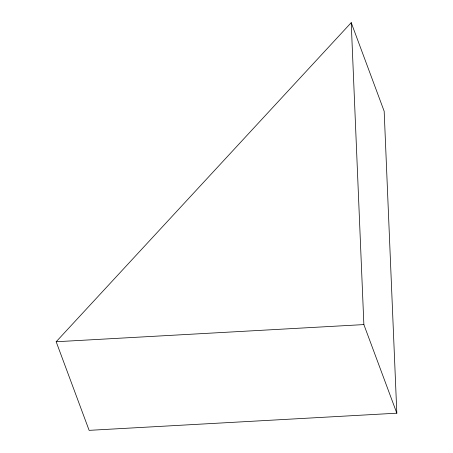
<?xml version="1.0" encoding="UTF-8"?>
<svg xmlns="http://www.w3.org/2000/svg" width="453" height="453" viewBox="0 0 453 453"><rect width="100%" height="100%" fill="white"/><g stroke="black" fill="none" stroke-linecap="round" stroke-linejoin="round"><path stroke-width="0.68" d="M56.172 341.743L351.222 22.65L384.172 111.257L396.828 413.187L89.128 430.35L56.172 341.743L363.872 324.586L396.828 413.187M351.222 22.65L363.872 324.586"/></g></svg>
